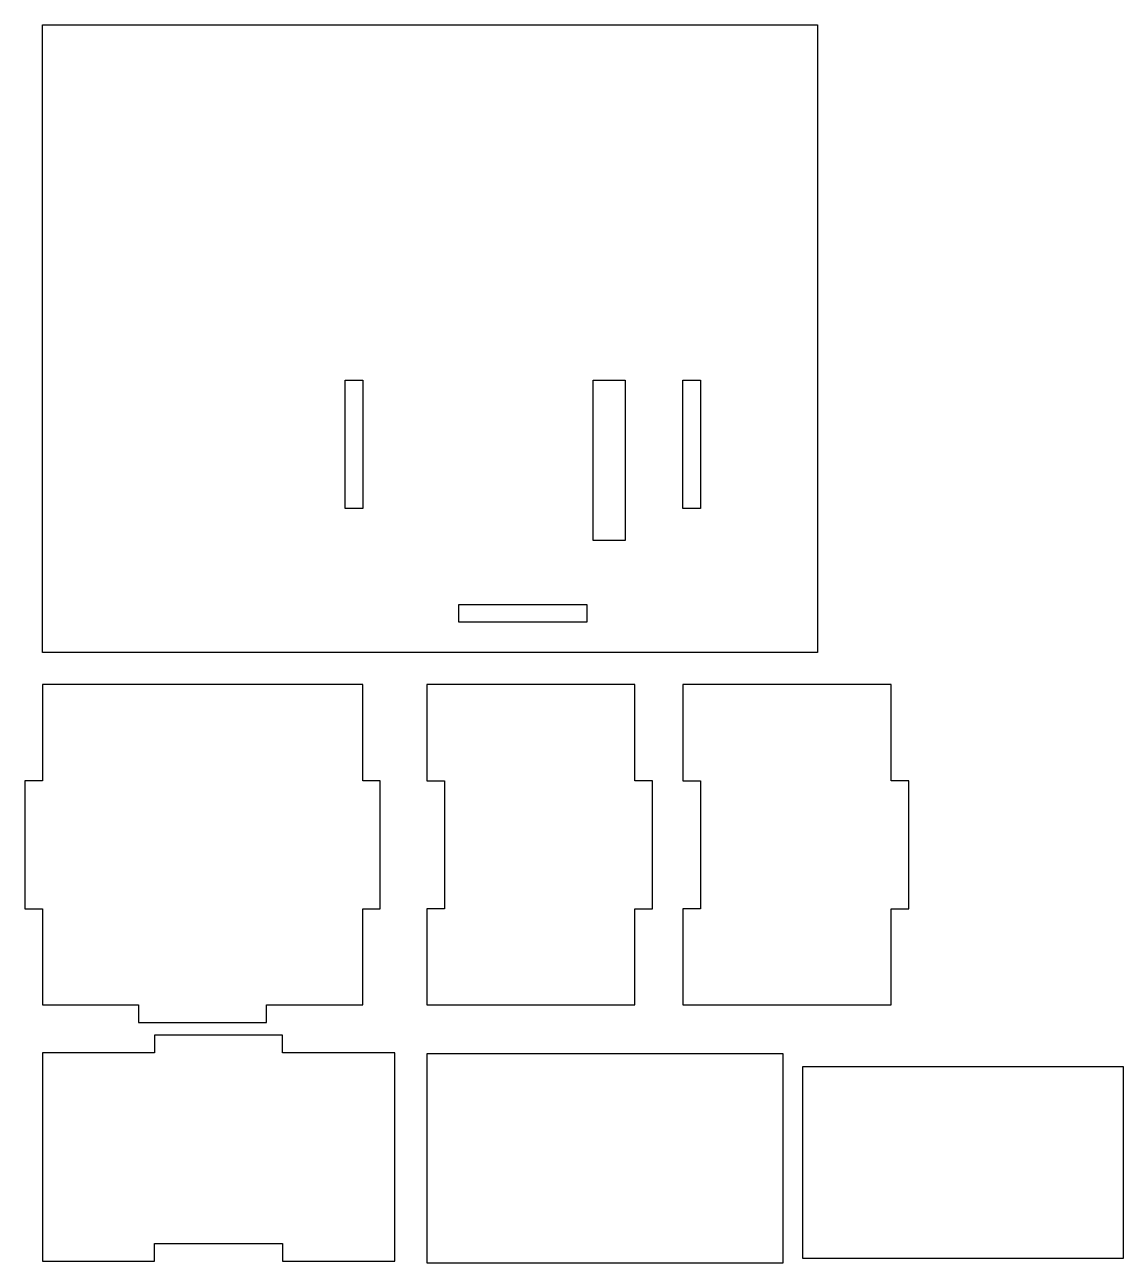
# Model space of a CAD drawing. Extents: x 14 to 357, y 19 to 406.
import ezdxf

# ---------------------------------------------------------------- set-up
doc = ezdxf.new("R2010")
doc.units = 0
doc.layers.add('Layer_1', color=7, linetype='CONTINUOUS')

msp = doc.modelspace()

# ---------------------------------------------------------------- linework, layer by layer
at = {"layer": 'Layer_1', "color": 1}
for points in [[(20.000001, 406.000001), (261.999994, 406.000001), (261.999994, 210.00001), (20.000001, 210.00001), (20.000001, 406.000001)], [(114.5, 294.999998), (120.000001, 294.999998), (120.000001, 254.999999), (114.5, 254.999999), (114.5, 294.999998)], [(192.000009, 294.999998), (202.000009, 294.999998), (202.000009, 244.999996), (192.000009, 244.999996), (192.000009, 294.999998)], [(220.000004, 294.999998), (225.500004, 294.999998), (225.500004, 254.999999), (220.000004, 254.999999), (220.000004, 294.999998)], [(150.000006, 224.999999), (190.000005, 224.999999), (190.000005, 219.499999), (150.000006, 219.499999), (150.000006, 224.999999)], [(20, 200), (20, 170), (14.5, 170), (14.5, 130.000001), (20, 130.000001), (20, 100.000002), (49.999999, 100.000002), (49.999999, 94.499999), (90.000001, 94.499999), (90.000001, 100.000002), (120, 100.000002), (120, 130.000001), (125.5, 129.999999), (125.5, 170), (120, 170), (120, 200), (20, 200)], [(210.5, 170), (204.999999, 170), (204.999999, 200), (139.999999, 200), (139.999999, 170), (145.5, 170), (145.5, 130.000001), (139.999999, 130.000001), (139.999999, 100.000002), (204.999999, 100.000002), (204.999999, 130.000001), (210.5, 130.000001), (210.5, 170)], [(220, 100.000002), (284.999994, 100.000002), (284.999994, 130.000001), (290.499998, 129.999999), (290.499998, 170), (284.999994, 170), (284.999994, 200), (220, 200), (220, 170), (225.500001, 170), (225.500001, 130.000001), (220, 130.000001), (220, 100.000002)], [(20, 20.000001), (55, 20.000001), (55, 25.499999), (94.999999, 25.499999), (94.999999, 20.000001), (130, 20.000001), (130, 85.000001), (94.999999, 85.000001), (94.999999, 90.499999), (55, 90.499999), (55, 85.000001), (20, 85.000001), (20, 20.000001)], [(140.151841, 84.84816), (251.151844, 84.84816), (251.151844, 19.348161), (140.151841, 19.348161), (140.151841, 84.84816)], [(257.461593, 80.802403), (357.461596, 80.802403), (357.461596, 20.802404), (257.461593, 20.802404), (257.461593, 80.802403)]]:
    msp.add_lwpolyline(points, close=True, dxfattribs=at)

doc.saveas('drawing.dxf')
